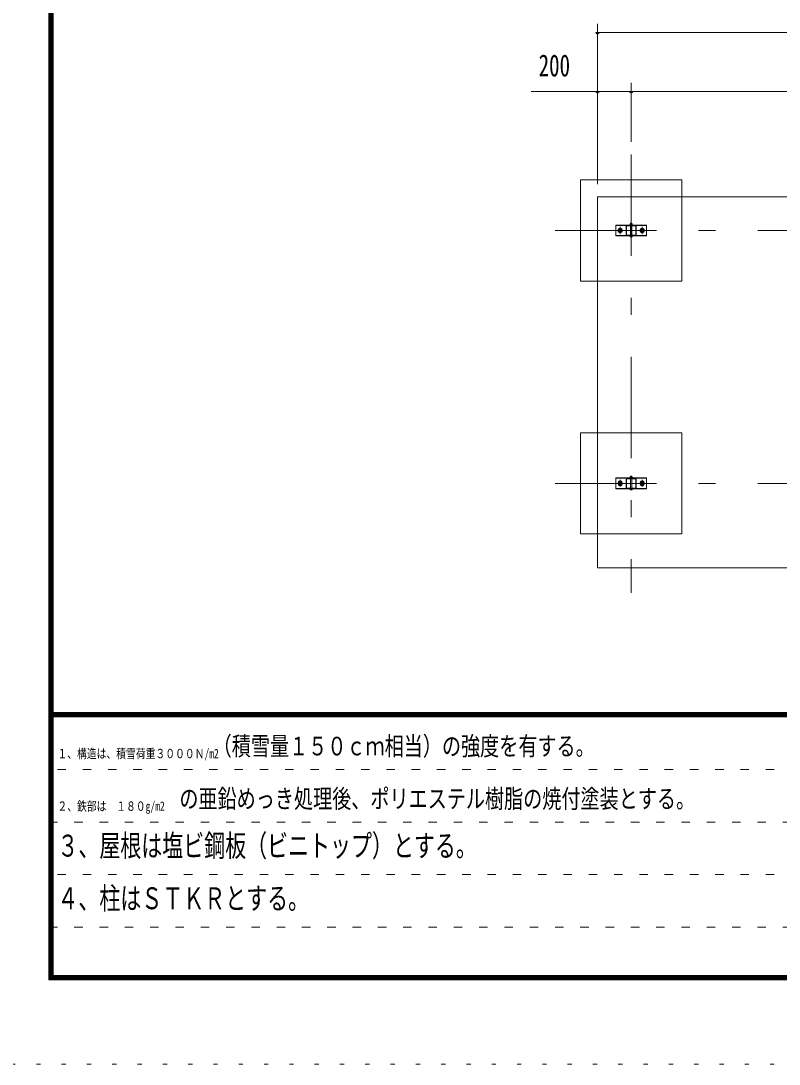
# Model space of a CAD drawing. Units: millimetres, scale not verified. Extents: x -22148 to 22152, y -10500 to 10500.
# Drawn here: x -7215 to -2719, y -10500 to -4312 of the extents above; entities that cross this region are included whole.
import ezdxf
from ezdxf.enums import TextEntityAlignment as Align

# ---------------------------------------------------------------- set-up
doc = ezdxf.new("R2010")
doc.units = ezdxf.units.MM
doc.header["$LTSCALE"] = 50
for name, pattern in [('USER1', [3, 1, -2]), ('USER3', [24, 12, -5, 2, -5]), ('USER5', [3, 0.5, -2.5])]:
    doc.linetypes.add(name, pattern=pattern)
doc.layers.add('0-1_0-F', color=7, linetype='Continuous')
for name, color, linetype, lineweight in [('0-2_1-0BOLD', 7, 'Continuous', 18), ('0-3_1-2CENTER', 3, 'USER3', 18), ('0-5_1-5DIM', 3, 'Continuous', 18), ('0-C_F-F', 5, 'Continuous', 18), ('0-D_F-E_J_ADD', 5, 'USER5', 18)]:
    doc.layers.add(name, color=color, linetype=linetype, lineweight=lineweight)
doc.styles.add('ＭＳ ゴシック', font='')
doc.styles.get('ＭＳ ゴシック').set_extended_font_data('MS Gothic')

msp = doc.modelspace()

# ---------------------------------------------------------------- linework, layer by layer
at = {"layer": '0-2_1-0BOLD'}
for p, q in [((-3686.57, -5525.13), (-3506.57, -5525.13)), ((-3626.57, -5580.73), (-3626.57, -5529.93)), ((-3624.27, -5529.93), (-3624.27, -5580.73)), ((-3571.17, -5525.33), (-3621.97, -5525.33)), ((-3621.97, -5527.63), (-3571.17, -5527.63)), ((-3602.67, -5522.83), (-3602.67, -5521.33)), ((-3599.57, -5583.03), (-3599.57, -5527.63)), ((-3599.45, -5521.33), (-3599.45, -5516.82)), ((-3598.07, -5521.33), (-3596.57, -5522.83)), ((-3595.07, -5522.83), (-3596.57, -5521.33)), ((-3593.68, -5516.82), (-3593.68, -5521.33)), ((-3593.57, -5527.63), (-3593.57, -5583.03)), ((-3568.87, -5529.93), (-3568.87, -5580.73)), ((-3566.57, -5580.73), (-3566.57, -5529.93)), ((-3506.57, -5585.53), (-3686.57, -5585.53)), ((-3571.17, -5583.03), (-3621.97, -5583.03)), ((-3621.97, -5585.33), (-3571.17, -5585.33)), ((-3599.45, -5589.43), (-3599.45, -5592.94)), ((-3593.68, -5592.94), (-3593.68, -5589.43)), ((-3686.57, -7025.12), (-3506.57, -7025.12)), ((-3626.57, -7080.72), (-3626.57, -7029.93)), ((-3624.27, -7029.93), (-3624.27, -7080.72)), ((-3621.97, -7025.33), (-3571.17, -7025.33)), ((-3571.17, -7027.62), (-3621.97, -7027.62)), ((-3593.57, -7013.42), (-3599.57, -7013.42)), ((-3599.57, -7027.62), (-3599.57, -7083.03)), ((-3599.45, -7016.82), (-3599.45, -7021.32)), ((-3598.07, -7021.32), (-3596.57, -7022.82)), ((-3595.07, -7022.82), (-3596.57, -7021.32)), ((-3593.68, -7021.32), (-3593.68, -7016.82)), ((-3593.57, -7083.03), (-3593.57, -7027.62)), ((-3568.87, -7080.72), (-3568.87, -7029.93)), ((-3566.57, -7029.93), (-3566.57, -7080.72)), ((-3686.57, -7085.52), (-3506.57, -7085.52)), ((-3621.97, -7083.03), (-3571.17, -7083.03)), ((-3571.17, -7085.32), (-3621.97, -7085.32)), ((-3599.45, -7092.93), (-3599.45, -7089.42)), ((-3593.68, -7089.42), (-3593.68, -7092.93))]:
    msp.add_line(p, q, dxfattribs=at)
for points in [[(-3896.57, -5255.33), (-3896.57, -5855.33), (-3296.57, -5855.33), (-3296.57, -5255.33)], [(-3796.57, -5355.33), (-3796.57, -7555.32), (1853.43, -7555.32), (1853.43, -5355.33)], [(-3506.57, -5522.83), (-3686.57, -5522.83), (-3686.57, -5587.83), (-3506.57, -5587.83)], [(-3656.66, -5546.83), (-3651.75, -5555.33), (-3656.66, -5563.83), (-3666.47, -5563.83), (-3671.38, -5555.33), (-3666.47, -5546.83)], [(-3526.66, -5546.83), (-3521.75, -5555.33), (-3526.66, -5563.83), (-3536.47, -5563.83), (-3541.38, -5555.33), (-3536.47, -5546.83)], [(-3896.57, -6755.32), (-3896.57, -7355.32), (-3296.57, -7355.32), (-3296.57, -6755.32)], [(-3686.57, -7022.82), (-3506.57, -7022.82), (-3506.57, -7087.82), (-3686.57, -7087.82)], [(-3656.66, -7046.82), (-3666.47, -7046.82), (-3671.38, -7055.32), (-3666.47, -7063.83), (-3656.66, -7063.83), (-3651.75, -7055.32)], [(-3526.66, -7046.82), (-3521.75, -7055.32), (-3526.66, -7063.83), (-3536.47, -7063.83), (-3541.38, -7055.32), (-3536.47, -7046.82)]]:
    msp.add_lwpolyline(points, close=True, dxfattribs=at)
for points in [[(-3602.67, -5521.33), (-3590.47, -5521.33), (-3590.47, -5522.83)], [(-3590.82, -5521.33), (-3590.82, -5516.82), (-3591.67, -5516.33), (-3601.47, -5516.33), (-3602.32, -5516.82), (-3602.32, -5521.33)], [(-3599.57, -5513.43), (-3598.57, -5512.43), (-3594.57, -5512.43), (-3593.57, -5513.43)], [(-3599.57, -5516.33), (-3599.57, -5513.43), (-3593.57, -5513.43), (-3593.57, -5516.33)], [(-3602.82, -5587.83), (-3602.82, -5589.43), (-3590.32, -5589.43), (-3590.32, -5587.83)], [(-3590.82, -5589.43), (-3590.82, -5592.94), (-3591.67, -5593.43), (-3601.47, -5593.43), (-3602.32, -5592.94), (-3602.32, -5589.43)], [(-3590.47, -7022.82), (-3590.47, -7021.32), (-3602.67, -7021.32), (-3602.67, -7022.82)], [(-3602.32, -7021.32), (-3602.32, -7016.82), (-3601.47, -7016.33), (-3591.67, -7016.33), (-3590.82, -7016.82), (-3590.82, -7021.32)], [(-3593.57, -7016.33), (-3593.57, -7013.42), (-3594.57, -7012.43), (-3598.57, -7012.43), (-3599.57, -7013.42), (-3599.57, -7016.33)], [(-3590.32, -7087.82), (-3590.32, -7089.42), (-3602.82, -7089.42), (-3602.82, -7087.82)], [(-3602.32, -7089.42), (-3602.32, -7092.93), (-3601.47, -7093.43), (-3591.67, -7093.43), (-3590.82, -7092.93), (-3590.82, -7089.42)]]:
    msp.add_lwpolyline(points, dxfattribs=at)
for centre, radius in [((-3661.57, -5555.33), 13.5), ((-3661.57, -5555.33), 8.25), ((-3661.57, -5555.33), 5), ((-3531.57, -5555.33), 13.5), ((-3531.57, -5555.33), 8.25), ((-3531.57, -5555.33), 5), ((-3661.57, -7055.32), 13.5), ((-3661.57, -7055.32), 8.25), ((-3661.57, -7055.32), 5), ((-3531.57, -7055.32), 13.5), ((-3531.57, -7055.32), 8.25), ((-3531.57, -7055.32), 5)]:
    msp.add_circle(centre, radius, dxfattribs=at)
for centre, radius, start, end in [((-3621.97, -5529.93), 4.6, 90, 180), ((-3621.97, -5529.93), 2.3, 90, 180), ((-3600.88, -5518.66), 2.33, 52.1575, 90), ((-3596.57, -5525.06), 8.74, 70.70392, 109.29608), ((-3592.25, -5518.66), 2.33, 90, 127.84248), ((-3571.17, -5529.93), 4.6, 0, 90), ((-3571.17, -5529.93), 2.3, 0, 90), ((-3621.97, -5580.73), 4.6, 180, 270), ((-3621.97, -5580.73), 2.3, 180, 270), ((-3600.88, -5591.09), 2.33, 270, 307.84248), ((-3596.57, -5584.69), 8.74, 250.7039, 289.29608), ((-3592.25, -5591.09), 2.33, 232.1575, 270), ((-3571.17, -5580.73), 2.3, 270, 0), ((-3571.17, -5580.73), 4.6, 270, 0), ((-3621.97, -7029.93), 4.6, 90, 180), ((-3621.97, -7029.93), 2.3, 90, 180), ((-3600.88, -7018.66), 2.33, 52.1575, 90), ((-3596.57, -7025.06), 8.74, 70.70392, 109.29608), ((-3592.25, -7018.66), 2.33, 90, 127.84248), ((-3571.17, -7029.93), 4.6, 0, 90), ((-3571.17, -7029.93), 2.3, 0, 90), ((-3621.97, -7080.72), 4.6, 180, 270), ((-3621.97, -7080.72), 2.3, 180, 270), ((-3600.88, -7091.09), 2.33, 270, 307.84248), ((-3596.57, -7084.69), 8.74, 250.7039, 289.29608), ((-3592.25, -7091.09), 2.33, 232.1575, 270), ((-3571.17, -7080.72), 2.3, 270, 0), ((-3571.17, -7080.72), 4.6, 270, 0)]:
    msp.add_arc(centre, radius, start, end, dxfattribs=at)
at = {"layer": '0-3_1-2CENTER'}
for p, q in [((-3596.57, -5105.33), (-3596.57, -7705.32)), ((-4046.57, -5555.33), (2103.43, -5555.33)), ((-3661.57, -5534.33), (-3661.57, -5576.33)), ((-3531.57, -5576.33), (-3531.57, -5534.33)), ((-3661.57, -7034.33), (-3661.57, -7076.32)), ((-3531.57, -7076.32), (-3531.57, -7034.33)), ((-4046.57, -7055.32), (-2221.57, -7055.32))]:
    msp.add_line(p, q, dxfattribs=at)
at = {"layer": '0-5_1-5DIM'}
for p, q in [((-3796.57, -4330.33), (-3796.57, -5280.33)), ((-3786.57, -4380.33), (-3806.57, -4380.33)), ((1853.43, -4380.33), (-3796.57, -4380.33)), ((-3596.57, -4680.33), (-3596.57, -5030.32)), ((2245.93, -4730.33), (-4189.07, -4730.33)), ((-3786.57, -4730.33), (-3806.57, -4730.33)), ((-3586.57, -4730.33), (-3606.57, -4730.33))]:
    msp.add_line(p, q, dxfattribs=at)
for centre in [(-3796.57, -4380.33), (-3796.57, -4730.33), (-3596.57, -4730.33)]:
    msp.add_arc(centre, 10, 180, 0, dxfattribs=at)
at = {"layer": '0-C_F-F'}
for p, q in [((21626.87, -8415), (-7023.12, -8415)), ((-7023.12, -8417.5), (21626.87, -8417.5)), ((21626.87, -8420), (-7023.12, -8420)), ((-7023.12, -8422.5), (21626.87, -8422.5)), ((21626.87, -8425), (-7023.12, -8425)), ((-7023.12, -8427.5), (21626.87, -8427.5)), ((21626.87, -8430), (-7023.12, -8430)), ((-7023.12, -8432.5), (21626.87, -8432.5)), ((21626.87, -8435), (-7023.12, -8435)), ((-7023.12, -8437.5), (21626.87, -8437.5)), ((21626.87, -8440), (-7023.12, -8440))]:
    msp.add_line(p, q, dxfattribs=at)
at = {"layer": '0-C_F-F', "color": 6, "linetype": 'USER1'}
for p, q in [((11201.88, -8752), (-7048.13, -8752)), ((-7048.13, -9064), (11201.88, -9064)), ((11201.88, -9376), (-7048.13, -9376)), ((-7048.13, -9688), (8693.88, -9688))]:
    msp.add_line(p, q, dxfattribs=at)
at = {"layer": '0-C_F-F'}
for points in [[(21651.87, -10000), (-7048.13, -10000), (-7048.13, 10100), (21651.87, 10100)], [(21649.37, -9997.5), (-7045.63, -9997.5), (-7045.63, 10097.5), (21649.37, 10097.5)], [(21646.87, -9995), (21646.87, 10095), (-7043.13, 10095), (-7043.13, -9995)], [(21644.37, -9992.5), (-7040.63, -9992.5), (-7040.63, 10092.5), (21644.37, 10092.5)], [(21641.87, -9990), (21641.87, 10090), (-7038.13, 10090), (-7038.13, -9990)], [(21639.37, -9987.5), (-7035.63, -9987.5), (-7035.63, 10087.5), (21639.37, 10087.5)], [(21636.87, -9985), (21636.87, 10085), (-7033.13, 10085), (-7033.13, -9985)], [(21634.37, -9982.5), (-7030.63, -9982.5), (-7030.63, 10082.5), (21634.37, 10082.5)], [(21631.87, -9980), (-7028.13, -9980), (-7028.13, 10080), (21631.87, 10080)], [(21629.37, -9977.5), (-7025.63, -9977.5), (-7025.63, 10077.5), (21629.37, 10077.5)], [(21626.87, -9975), (21626.87, 10075), (-7023.12, 10075), (-7023.12, -9975)]]:
    msp.add_lwpolyline(points, close=True, dxfattribs=at)
at = {"layer": '0-D_F-E_J_ADD'}
msp.add_lwpolyline([(22151.87, -10500), (-7548.13, -10500), (-7548.13, 10500), (22151.87, 10500)], close=True, dxfattribs=at)

# ---------------------------------------------------------------- texts
at = {"layer": '0-1_0-F', "style": 'ＭＳ ゴシック'}
for s, height, width, p in [('（積雪量１５０ｃｍ相当）の強度を有する。', 110.7, 0.75, (-6077.5, -8702)), ('１、構造は、積雪荷重３０００Ｎ/m2', 55.35, 0.75, (-6998.13, -8702)), ('\u3000の亜鉛めっき処理後、ポリエステル樹脂の焼付塗装とする。', 110.7, 0.75, (-6388.53, -9014)), ('２、鉄部は\u3000１８０g/m2', 55.35, 0.75, (-6998.13, -9014)), ('３、屋根は塩ビ鋼板（ビニトップ）とする。', 130.2, 0.7, (-6998.13, -9308.24)), ('４、柱はＳＴＫＲとする。', 130.2, 0.7, (-6998.13, -9620.23))]:
    msp.add_text(s, height=height, dxfattribs=dict(at, width=width)).set_placement(p, align=Align.BOTTOM_LEFT)
at = {"layer": '0-5_1-5DIM', "color": 7, "style": 'ＭＳ ゴシック', "width": 0.7}
msp.add_text('200', height=130.2, dxfattribs=at).set_placement((-4145.09, -4680.33), align=Align.BOTTOM_LEFT)

doc.saveas('drawing.dxf')
